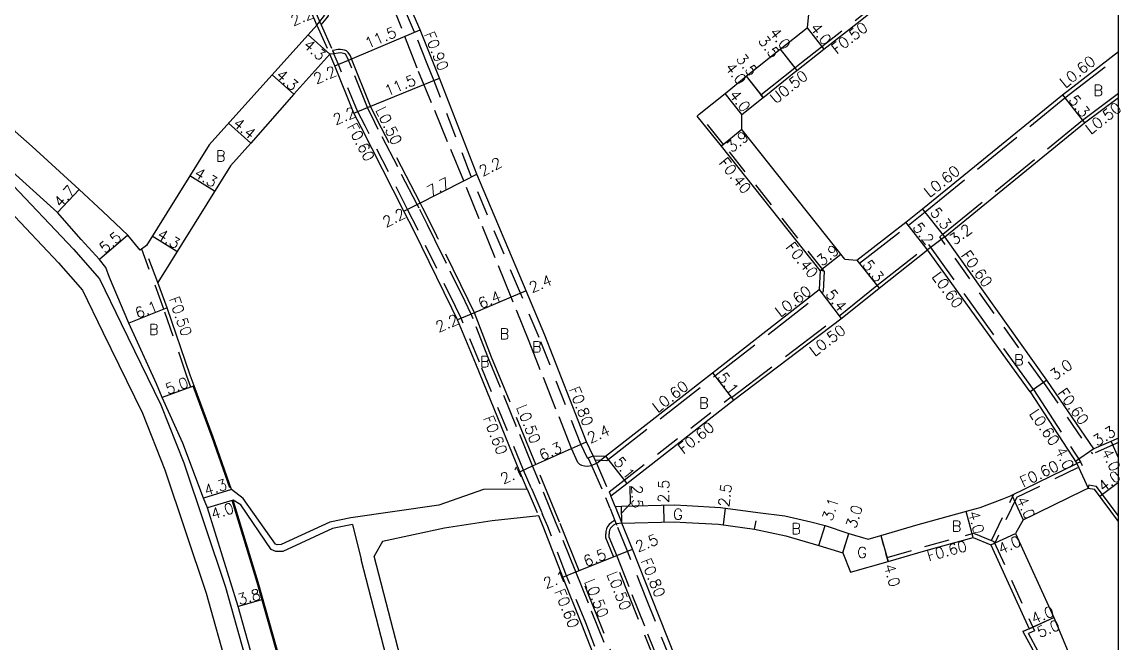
# Model space of a CAD drawing. Header units: metres. Extents: x -4000 to -3200, y -110400 to -109800.
# Drawn here: x -3362 to -3199.8, y -109995.1 to -109903.4 of the extents above; entities that cross this region are included whole.
import ezdxf

# ---------------------------------------------------------------- set-up
doc = ezdxf.new("R2010")
doc.units = ezdxf.units.M
doc.header["$LTSCALE"] = 2.5
for name, pattern in [('2213000', [1.5, 1, -0.5]), ('2227000', [2.5, 2, -0.5]), ('2232000', [2.5, 1.5, -1]), ('2233000', [4, 3, -1]), ('6301000', [1, 0.5, -0.5])]:
    doc.linetypes.add(name, pattern=pattern)
for name, color, linetype in [('2101000', 177, 'Continuous'), ('2102000', 191, 'Continuous'), ('2213000', 6, '2213000'), ('2227000', 3, '2227000'), ('2231000', 162, 'Continuous'), ('2232000', 4, '2232000'), ('2233000', 62, '2233000'), ('6132000', 1, '6132000'), ('9201100', 215, 'Continuous'), ('9201500', 222, 'Continuous'), ('9201600', 215, 'Continuous'), ('9202100', 82, 'Continuous'), ('9202200', 155, '6301000'), ('9203500', 155, 'Continuous'), ('999', 7, 'Continuous')]:
    doc.layers.add(name, color=color, linetype=linetype)
doc.styles.add('Dm_Anotation', font='txt.shx', dxfattribs={"bigfont": 'pscdm.shx'})
doc.linetypes.add('6132000', pattern='A,1e-07,[100,DM.shx,S=0.25,R=0,X=0,Y=0],0.05,[100,DM.shx,S=0.2,R=0,X=0,Y=0],0.05,[100,DM.shx,S=0.15,R=0,X=0,Y=0],0.05,[100,DM.shx,S=0.1,R=0,X=0,Y=0],0.05,[100,DM.shx,S=0.05,R=0,X=0,Y=0],4.8', length=5)

msp = doc.modelspace()

# ---------------------------------------------------------------- linework, layer by layer
at = {"layer": '2101000'}
for points in [[(-3318.45, -109903.81), (-3318.75, -109903.1), (-3319.18, -109902.11), (-3322.86, -109892.67), (-3325.03, -109887.45), (-3329.25, -109876.91), (-3330.26, -109874.34)], [(-3255.66, -109917.04), (-3252.52, -109914.53), (-3252.83, -109914.14), (-3247.83, -109910.13), (-3247.52, -109910.52), (-3243.52, -109907.36), (-3238.16, -109903.17), (-3222.31, -109890.39), (-3222.62, -109890), (-3212.39, -109882), (-3211.5, -109881.31)], [(-3277.65, -109967.44), (-3278.63, -109965.37), (-3284.78, -109949.62), (-3287.54, -109943.06), (-3294.8, -109925.84), (-3300.33, -109911.64), (-3301.32, -109909.21), (-3303.18, -109904.54), (-3306.5, -109896.94)], [(-3346.41, -109934.87), (-3350.09, -109931.36), (-3353.57, -109928.09), (-3360.52, -109921.78), (-3363.06, -109919.56), (-3364.43, -109918.39), (-3375.79, -109909.05), (-3378.91, -109906.51), (-3380.97, -109904.82), (-3385.75, -109900.19), (-3385.95, -109899.99)], [(-3346.27, -109947.85), (-3349.1, -109941.11), (-3349.64, -109939.65), (-3350.56, -109938.47), (-3353.27, -109935.49), (-3356.8, -109931.5), (-3363.47, -109925.44), (-3366.34, -109922.93), (-3378.45, -109912.31), (-3383.7, -109908.02), (-3388.71, -109903.17), (-3389.79, -109901.99)], [(-3245.78, -109902.21), (-3245.98, -109904.21)], [(-3318.45, -109903.81), (-3334.37, -109921.51), (-3343.63, -109936.37), (-3344.57, -109937.06), (-3346.41, -109934.87)], [(-3244.1, -109940.06), (-3258.68, -109921.69), (-3262.28, -109917.26), (-3261.97, -109917), (-3258.14, -109913.91), (-3255, -109911.39), (-3250, -109907.38), (-3245.98, -109904.21)], [(-3208.27, -109914.1), (-3200, -109907.71)], [(-3316.55, -109908.13), (-3321.88, -109914.05), (-3328.23, -109921.25), (-3331.23, -109924.59)], [(-3287.36, -109972.4), (-3288.48, -109969.8), (-3294.99, -109953.86), (-3297.66, -109947.37), (-3298.52, -109945.64), (-3304.09, -109934.27), (-3305.59, -109931.32), (-3311.86, -109918.99), (-3313.02, -109916.81), (-3315.81, -109909.86), (-3316.55, -109908.13)], [(-3228.94, -109930.97), (-3208.27, -109914.1)], [(-3205, -109918.27), (-3200, -109914.5)], [(-3255.65, -109919.24), (-3255.66, -109917.04)], [(-3240.45, -109938.39), (-3255.65, -109919.24)], [(-3225.65, -109935.12), (-3205, -109918.27)], [(-3331.23, -109924.59), (-3341.98, -109941.86)], [(-3238.66, -109938.53), (-3231.4, -109932.92), (-3228.94, -109930.97)], [(-3210.6, -109956.26), (-3225.65, -109935.12)], [(-3275.03, -109973.36), (-3272.67, -109971.53), (-3256.88, -109959.22), (-3240.83, -109947.09), (-3235.36, -109942.68), (-3228.22, -109937.03)], [(-3213.04, -109958), (-3228.22, -109937.03)], [(-3240.45, -109938.39), (-3238.66, -109938.53)], [(-3244.1, -109940.06), (-3244.23, -109942.89)], [(-3331.1, -109972.43), (-3333.78, -109964.72), (-3336.61, -109957.11), (-3337.19, -109955.55), (-3340.6, -109945.6), (-3341.98, -109941.86)], [(-3277.65, -109967.44), (-3275.81, -109967.51), (-3260.01, -109955.19), (-3244.23, -109942.89)], [(-3334.64, -109975.15), (-3335.2, -109973.73), (-3338.28, -109965.59), (-3341.3, -109958.83), (-3342.18, -109956.8), (-3346.27, -109947.85)], [(-3203.63, -109966.43), (-3210.6, -109956.26)], [(-3213.04, -109958), (-3206.16, -109968.6)], [(-3200, -109964.83), (-3203.63, -109966.43)], [(-3217.17, -109973.88), (-3215.93, -109973.35), (-3215.75, -109973.26), (-3206.16, -109968.6)], [(-3214.06, -109976.89), (-3205.13, -109972.54), (-3204.45, -109972.21)], [(-3204.45, -109972.21), (-3203.56, -109972.38)], [(-3200, -109977.16), (-3203.56, -109972.38)], [(-3319.86, -110012.42), (-3321.72, -110005.42), (-3323.9, -109997.63), (-3327.15, -109986.13), (-3330.82, -109973.99)], [(-3274.38, -109974.92), (-3274.77, -109973.95), (-3275.03, -109973.36)], [(-3236.99, -109979.78), (-3235.1, -109979.22), (-3229.59, -109977.58), (-3221.89, -109975.49), (-3220.42, -109975.09), (-3217.17, -109973.88)], [(-3319.83, -110040.71), (-3319.94, -110035.58), (-3320.29, -110030.14), (-3320.41, -110029.35), (-3320.96, -110025.3), (-3322.55, -110017.44), (-3323.18, -110014.7), (-3325.38, -110006.42), (-3327.56, -109998.66), (-3330.09, -109989.71), (-3334.64, -109975.15)], [(-3274.38, -109974.92), (-3273.42, -109974.89), (-3265.62, -109974.69), (-3263.77, -109974.79), (-3258.8, -109975.09), (-3253.31, -109975.82), (-3249.28, -109976.33), (-3245.45, -109977.2), (-3243.33, -109977.77), (-3239.84, -109978.92)], [(-3257.4, -110046.28), (-3257.57, -110045.86), (-3265.35, -110027.01), (-3271.13, -110013.3), (-3279.28, -109992.37), (-3282.12, -109985.39), (-3284.91, -109978.13), (-3285.67, -109976.34)], [(-3273.38, -109977.39), (-3265.66, -109977.19), (-3263.92, -109977.29), (-3259.1, -109977.57), (-3253.76, -109978.27), (-3249.16, -109979.25), (-3244.27, -109980.72), (-3240.74, -109981.78)], [(-3245.43, -110046.28), (-3247.29, -110041.81), (-3255.07, -110022.97), (-3260.77, -110009.05), (-3269, -109988.32), (-3271.83, -109981.22), (-3273.38, -109977.39)], [(-3214.06, -109976.89), (-3215.2, -109978.93)], [(-3239.84, -109978.92), (-3236.99, -109979.78)], [(-3215.2, -109978.93), (-3209.56, -109991.36)], [(-3240.74, -109981.78), (-3239.58, -109984.62), (-3234.02, -109983.07), (-3228.47, -109981.42), (-3221.47, -109979.52), (-3218.84, -109980.58), (-3213.21, -109993.01), (-3214.12, -109993.42), (-3209.4, -110002.09), (-3204.09, -110014.7)], [(-3209.56, -109991.36), (-3205.71, -110000.53), (-3200.41, -110013.15), (-3200, -110014.11)]]:
    msp.add_lwpolyline(points, dxfattribs=at)
at = {"layer": '2102000'}
for points in [[(-3389.94, -109902.06), (-3388.85, -109903.77), (-3384.47, -109908.68), (-3378.33, -109913.68), (-3374.35, -109916.98), (-3364.21, -109926.59), (-3354.44, -109936.93), (-3350.58, -109941.3), (-3347.39, -109947.9), (-3341.5, -109959.94), (-3338.1, -109968.51), (-3331.96, -109986.87), (-3328.69, -109998.44), (-3324.62, -110016.45), (-3320.93, -110034.2), (-3320.76, -110041.72)], [(-3394.02, -109903.73), (-3391.1, -109905.84), (-3386.58, -109913.65), (-3379.75, -109915.97), (-3376.14, -109919.15), (-3366.33, -109928.72), (-3356.65, -109938.96), (-3353.1, -109942.98), (-3350.1, -109949.18), (-3344.25, -109961.15), (-3340.92, -109969.53), (-3334.83, -109987.75), (-3331.6, -109999.19), (-3331.12, -110001.3)], [(-3313.45, -109976.61), (-3316.52, -109977.26), (-3323.73, -109980.57), (-3324.35, -109980.58), (-3324.55, -109980.5), (-3329.35, -109973.77), (-3331.1, -109972.43)], [(-3287.36, -109972.4), (-3293.84, -109972.41), (-3300.44, -109974.72), (-3313.45, -109976.61)], [(-3313.21, -109977.58), (-3316.17, -109978.2), (-3323.5, -109981.57), (-3324.53, -109981.59), (-3325.22, -109981.31), (-3329.7, -109974.71), (-3330.82, -109973.99)], [(-3313.21, -109977.58), (-3311.92, -109982.77)], [(-3285.67, -109976.34), (-3292.55, -109977.04), (-3299.6, -109978.14), (-3308.76, -109980.09), (-3309.98, -109982.27)], [(-3318.28, -110017.35), (-3314.15, -110022.36), (-3311.8, -110025.15), (-3299.04, -110022.44), (-3302.18, -110012.16), (-3303.27, -110008.12), (-3309.98, -109982.27)], [(-3319.86, -110012.42), (-3317.43, -110011.92), (-3316.67, -110012.65), (-3315.12, -110016.98), (-3312.58, -110021.12), (-3311.04, -110022.95), (-3301.59, -110020.94), (-3304.1, -110012.71), (-3305.19, -110008.65), (-3311.92, -109982.77)]]:
    msp.add_lwpolyline(points, dxfattribs=at)
at = {"layer": '2213000'}
for points in [[(-3318.45, -109903.81), (-3318.02, -109903.28), (-3317.49, -109902.61), (-3317.21, -109902.2), (-3317.12, -109901.92), (-3317.09, -109901.54), (-3317.14, -109901.28)], [(-3314.24, -109908.14), (-3314.33, -109908.08), (-3314.52, -109908), (-3314.72, -109907.97), (-3314.99, -109907.94), (-3315.3, -109907.95), (-3315.94, -109908.05), (-3316.55, -109908.13)], [(-3313.97, -109908.54), (-3314.01, -109908.46), (-3314.24, -109908.14)], [(-3301.01, -109935.55), (-3302.11, -109933.32), (-3303.34, -109930.88)], [(-3278.91, -109968.95), (-3278.48, -109968.98), (-3277.9, -109968.88), (-3277.88, -109968.88), (-3277.15, -109968.56), (-3276.94, -109968.42), (-3276.52, -109968.08), (-3275.81, -109967.51)], [(-3273.38, -109977.39), (-3274.21, -109977.49), (-3274.3, -109977.5), (-3274.62, -109977.69), (-3274.89, -109977.94), (-3275.07, -109978.15), (-3275.2, -109978.43), (-3275.26, -109978.68), (-3275.27, -109979)]]:
    msp.add_lwpolyline(points, dxfattribs=at)
at = {"layer": '2227000'}
for points in [[(-3279.87, -109968.44), (-3280.82, -109966.36), (-3287.1, -109950.55), (-3289.75, -109944), (-3296.76, -109926.84), (-3303.64, -109910.16), (-3308.51, -109897.76)], [(-3303.34, -109930.88), (-3303.63, -109930.33), (-3309.9, -109918.22), (-3310.98, -109915.98), (-3313.78, -109909), (-3313.97, -109908.54)], [(-3296.55, -109944.64), (-3301.01, -109935.55)], [(-3255.24, -110046.28), (-3255.71, -110045.12), (-3263.45, -110026.26), (-3269.09, -110012.46), (-3280.17, -109984.6), (-3283.07, -109977.44), (-3286.57, -109968.94), (-3293.1, -109953.06), (-3295.64, -109946.51), (-3296.55, -109944.64)], [(-3279.63, -109968.68), (-3279.87, -109968.44)], [(-3279.63, -109968.68), (-3279.33, -109968.84), (-3278.91, -109968.95)], [(-3248.13, -110046.28), (-3249.66, -110042.75), (-3257.4, -110023.88), (-3263.06, -110010.04), (-3274.15, -109982.16), (-3275.24, -109979.47), (-3275.27, -109979)]]:
    msp.add_lwpolyline(points, dxfattribs=at)
at = {"layer": '2231000'}
msp.add_lwpolyline([(-3252.52, -109914.53), (-3252.13, -109914.22), (-3247.91, -109910.83), (-3247.52, -109910.52)], dxfattribs=at)
at = {"layer": '2232000'}
for points in [[(-3317.9, -109903.57), (-3318.02, -109903.28), (-3318.2, -109902.86), (-3318.63, -109901.89), (-3322.31, -109892.44), (-3324.48, -109887.22), (-3329.71, -109874.12)], [(-3247.83, -109910.13), (-3246.85, -109909.35), (-3243.83, -109906.97), (-3238.47, -109902.78), (-3223.01, -109890.32), (-3222.62, -109890)], [(-3278.46, -109967.82), (-3279.46, -109965.73), (-3285.61, -109949.96), (-3288.37, -109943.41), (-3295.64, -109926.18), (-3301.17, -109911.97), (-3302.16, -109909.55), (-3304.02, -109904.88), (-3307.32, -109897.3)], [(-3318.45, -109903.81), (-3316.55, -109908.13)], [(-3317.9, -109903.57), (-3317.84, -109903.7), (-3317.8, -109903.8), (-3316.14, -109907.59), (-3316.08, -109907.72), (-3315.97, -109907.97)], [(-3286.81, -109972.16), (-3287.93, -109969.57), (-3294.44, -109953.63), (-3297.12, -109947.12), (-3297.98, -109945.37), (-3303.55, -109934.01), (-3305.05, -109931.05), (-3311.33, -109918.71), (-3312.47, -109916.56), (-3315.26, -109909.63), (-3315.93, -109908.06), (-3315.97, -109907.97)], [(-3243.5, -109940.17), (-3258.37, -109921.44), (-3261.97, -109917)], [(-3211.09, -109956.6), (-3226.41, -109935.09), (-3225.96, -109934.73)], [(-3336.61, -109957.11), (-3337.08, -109957.29), (-3337.66, -109955.71), (-3341.07, -109945.77), (-3344.35, -109936.9)], [(-3341.98, -109941.86), (-3343.93, -109936.59)], [(-3211.09, -109956.6), (-3203.85, -109967.18)], [(-3275.28, -109972.79), (-3273.04, -109971.05), (-3257.25, -109958.74), (-3257.19, -109958.82), (-3256.88, -109959.22)], [(-3200, -109965.48), (-3203.85, -109967.18)], [(-3278.46, -109967.82), (-3277.65, -109967.44)], [(-3278.37, -109967.78), (-3277.88, -109968.88)], [(-3277.65, -109967.44), (-3277.38, -109968.05), (-3277.15, -109968.56), (-3275.28, -109972.79), (-3275.03, -109973.36)], [(-3277.88, -109968.88), (-3275.76, -109973.68)], [(-3214.99, -109973.56), (-3205.36, -109968.87)], [(-3205.62, -109968.33), (-3206.16, -109968.6)], [(-3205.62, -109968.33), (-3205.36, -109968.87)], [(-3287.36, -109972.4), (-3285.67, -109976.34)], [(-3286.81, -109972.16), (-3286.71, -109972.4), (-3285.22, -109975.88), (-3285.12, -109976.11)], [(-3275.12, -109975.22), (-3275.51, -109974.26), (-3275.76, -109973.68)], [(-3218.78, -109979.96), (-3215.44, -109973.11)], [(-3214.99, -109973.56), (-3218.29, -109980.34)], [(-3275.12, -109975.22), (-3274.4, -109977.01), (-3274.21, -109977.49), (-3274.12, -109977.69)], [(-3274.38, -109974.92), (-3273.38, -109977.39)], [(-3256.75, -110046.28), (-3257.01, -110045.64), (-3264.8, -110026.79), (-3264.8, -110026.78), (-3270.57, -110013.07), (-3278.72, -109992.15), (-3281.56, -109985.17), (-3284.35, -109977.9), (-3285.12, -109976.11)], [(-3246.3, -110046.28), (-3248.03, -110042.12), (-3248.03, -110042.11), (-3255.82, -110023.26), (-3261.51, -110009.35), (-3269.74, -109988.62), (-3272.57, -109981.52), (-3274.12, -109977.69)], [(-3234.02, -109983.07), (-3234.19, -109982.49), (-3228.63, -109980.85), (-3221.44, -109978.89), (-3218.39, -109980.11)], [(-3218.39, -109980.11), (-3212.41, -109993.31)], [(-3212.41, -109993.31), (-3213.28, -109993.7)], [(-3208.86, -110001.83), (-3213.28, -109993.7)]]:
    msp.add_lwpolyline(points, dxfattribs=at)
at = {"layer": '2233000'}
for points in [[(-3317.8, -109903.8), (-3317.09, -109902.91), (-3316.76, -109902.43), (-3316.62, -109902.01), (-3316.59, -109901.5), (-3316.69, -109901.08), (-3320.37, -109891.63), (-3320.92, -109890.3)], [(-3313.96, -109907.72), (-3314.1, -109907.63), (-3314.38, -109907.52), (-3314.65, -109907.47), (-3314.98, -109907.44), (-3315.35, -109907.45), (-3316.05, -109907.57), (-3316.14, -109907.59)], [(-3313.51, -109908.35), (-3313.57, -109908.21), (-3313.81, -109907.87), (-3313.96, -109907.72)], [(-3302.9, -109930.66), (-3303.18, -109930.1), (-3309.46, -109917.99), (-3310.53, -109915.78), (-3313.32, -109908.82), (-3313.51, -109908.35)], [(-3207.9, -109914.56), (-3200, -109908.47)], [(-3205.31, -109917.87), (-3200, -109913.87)], [(-3228.57, -109931.43), (-3207.9, -109914.56)], [(-3225.65, -109935.12), (-3225.96, -109934.73), (-3205.31, -109917.87)], [(-3300.56, -109935.33), (-3300.71, -109935.02), (-3301.66, -109933.09), (-3302.78, -109930.89), (-3302.9, -109930.66)], [(-3238.29, -109939), (-3231.04, -109933.39), (-3228.57, -109931.43)], [(-3296.11, -109944.42), (-3300.56, -109935.33)], [(-3257.19, -109958.82), (-3241.14, -109946.69), (-3235.68, -109942.29), (-3228.04, -109936.25)], [(-3212.54, -109957.67), (-3228.04, -109936.25)], [(-3238.66, -109938.53), (-3238.29, -109939)], [(-3243.5, -109940.17), (-3244.1, -109940.06)], [(-3243.5, -109940.17), (-3243.64, -109943.19)], [(-3277.38, -109968.05), (-3276.52, -109968.08), (-3275.62, -109968.12), (-3259.64, -109955.66), (-3243.64, -109943.19)], [(-3254.7, -110046.28), (-3255.24, -110044.94), (-3262.98, -110026.08), (-3268.63, -110012.28), (-3279.71, -109984.42), (-3282.61, -109977.25), (-3286.1, -109968.75), (-3292.63, -109952.88), (-3295.18, -109946.31), (-3296.11, -109944.42)], [(-3212.54, -109957.67), (-3205.62, -109968.33)], [(-3204.36, -109971.72), (-3204.45, -109972.21)], [(-3204.36, -109971.72), (-3203.28, -109971.92)], [(-3200, -109976.32), (-3203.28, -109971.92)], [(-3200, -109971.4), (-3200.03, -109971.42)], [(-3200, -109971.47), (-3200.03, -109971.42)], [(-3274.4, -109977.01), (-3274.47, -109977.02), (-3274.92, -109977.28), (-3275.25, -109977.59), (-3275.5, -109977.88), (-3275.67, -109978.26), (-3275.76, -109978.61), (-3275.77, -109978.99)], [(-3248.67, -110046.28), (-3250.12, -110042.94), (-3257.86, -110024.07), (-3263.53, -110010.22), (-3274.61, -109982.35), (-3275.73, -109979.59), (-3275.77, -109978.99)]]:
    msp.add_lwpolyline(points, dxfattribs=at)
at = {"layer": '6132000'}
for points in [[(-3331.34, -109972.19), (-3333.92, -109964.77), (-3336.75, -109957.17)], [(-3320.14, -110011.94), (-3321.86, -110005.46), (-3324.05, -109997.67), (-3327.29, -109986.17), (-3330.96, -109974.04)]]:
    msp.add_lwpolyline(points, dxfattribs=at)
at = {"layer": '9201100'}
for points in [[(-3313.78, -109909), (-3303.18, -109904.54)], [(-3245.98, -109904.21), (-3243.52, -109907.36)], [(-3316.55, -109908.13), (-3319.75, -109905.26)], [(-3250, -109907.38), (-3247.83, -109910.13)], [(-3250, -109907.38), (-3247.52, -109910.52)], [(-3315.81, -109909.86), (-3313.78, -109909)], [(-3321.88, -109914.05), (-3325.08, -109911.18)], [(-3310.98, -109915.98), (-3300.33, -109911.64)], [(-3255, -109911.39), (-3252.83, -109914.14)], [(-3255, -109911.39), (-3252.52, -109914.53)], [(-3255.66, -109917.04), (-3258.14, -109913.91)], [(-3208.27, -109914.1), (-3205, -109918.27)], [(-3313.02, -109916.81), (-3310.98, -109915.98)], [(-3328.23, -109921.25), (-3331.5, -109918.31)], [(-3255.65, -109919.24), (-3258.68, -109921.69)], [(-3333.57, -109928.35), (-3337.22, -109926.08)], [(-3303.63, -109930.33), (-3296.76, -109926.84)], [(-3296.76, -109926.84), (-3294.8, -109925.84)], [(-3353.57, -109928.09), (-3356.8, -109931.5)], [(-3305.59, -109931.32), (-3303.63, -109930.33)], [(-3225.65, -109935.12), (-3228.94, -109930.97)], [(-3228.22, -109937.03), (-3231.4, -109932.92)], [(-3346.41, -109934.87), (-3350.56, -109938.47)], [(-3339.14, -109937.29), (-3342.79, -109935.02)], [(-3225.65, -109935.12), (-3228.22, -109937.03)], [(-3244.1, -109940.06), (-3241.04, -109937.64)], [(-3238.66, -109938.53), (-3235.36, -109942.68)], [(-3287.54, -109943.06), (-3289.75, -109944)], [(-3244.23, -109942.89), (-3240.97, -109947.19)], [(-3289.75, -109944), (-3295.64, -109946.51)], [(-3340.6, -109945.6), (-3346.27, -109947.85)], [(-3295.64, -109946.51), (-3297.66, -109947.37)], [(-3260.01, -109955.19), (-3256.88, -109959.22)], [(-3210.6, -109956.26), (-3213.04, -109958)], [(-3336.61, -109957.11), (-3341.3, -109958.83)], [(-3280.82, -109966.36), (-3278.63, -109965.37)], [(-3200, -109967.75), (-3201.08, -109965.3)], [(-3286.57, -109968.94), (-3280.82, -109966.36)], [(-3275.81, -109967.51), (-3272.67, -109971.53)], [(-3203.63, -109966.43), (-3206.36, -109968.29)], [(-3288.48, -109969.8), (-3286.57, -109968.94)], [(-3206.16, -109968.6), (-3204.45, -109972.21)], [(-3331.1, -109972.43), (-3335.2, -109973.73)], [(-3200, -109971.4), (-3202.76, -109973.45)], [(-3330.82, -109973.99), (-3334.64, -109975.15)], [(-3215.75, -109973.26), (-3214.06, -109976.89)], [(-3273.38, -109977.39), (-3273.42, -109974.89)], [(-3267.12, -109977.23), (-3267.19, -109974.73)], [(-3258.11, -109975.18), (-3258.43, -109977.66)], [(-3221.47, -109979.52), (-3222.52, -109975.66)], [(-3244.27, -109980.72), (-3243.33, -109977.77)], [(-3240.74, -109981.78), (-3239.84, -109978.92)], [(-3235.1, -109979.22), (-3234.02, -109983.07)], [(-3218.84, -109980.58), (-3215.2, -109978.93)], [(-3280.17, -109984.6), (-3274.15, -109982.16)], [(-3274.15, -109982.16), (-3271.83, -109981.22)], [(-3282.12, -109985.39), (-3280.17, -109984.6)], [(-3326.43, -109988.68), (-3330.09, -109989.71)], [(-3214.12, -109993.42), (-3209.56, -109991.36)], [(-3213.21, -109993.01), (-3209.56, -109991.36)]]:
    msp.add_lwpolyline(points, dxfattribs=at)
at = {"layer": '9201600'}
msp.add_lwpolyline([(-3273.4, -109975.86), (-3272.11, -109974.48), (-3272.15, -109971.92)], dxfattribs=at)
at = {"layer": '9202200'}
for points in [[(-3274.38, -109974.92), (-3273.38, -109977.39)], [(-3253.76, -109978.27), (-3253.31, -109975.82)], [(-3240.74, -109981.78), (-3239.84, -109978.92)], [(-3234.02, -109983.07), (-3235.1, -109979.22)]]:
    msp.add_lwpolyline(points, dxfattribs=at)
at = {"layer": '999'}
msp.add_lwpolyline([(-4000, -110400), (-3200, -110400), (-3200, -109800), (-4000, -109800)], close=True, dxfattribs=at)

# ---------------------------------------------------------------- texts
at = {"layer": '9201500', "style": 'Dm_Anotation'}
for s, rotation, p in [('2.2', 22.1762, (-3321.94, -109903.99)), ('11.5', 22.8556, (-3310.94, -109907.33)), ('4.0', 307.9311, (-3245.64, -109904.25)), ('3.5', 308.3481, (-3253.34, -109906.17)), ('4.0', 308.3481, (-3251.69, -109904.96)), ('4.3', 319.2379, (-3320.6, -109906.95)), ('3.5', 308.3481, (-3256.6, -109908.83)), ('4.3', 317.9137, (-3324.65, -109911.37)), ('2.2', 22.8556, (-3318.55, -109912.59)), ('4.0', 308.3481, (-3258.23, -109910.12)), ('11.5', 22.1967, (-3308.08, -109914.36)), ('4.0', 308.3333, (-3257.63, -109914.16)), ('5.3', 308.1244, (-3207.47, -109914.92)), ('2.2', 22.1967, (-3315.68, -109918.62)), ('4.4', 320.9558, (-3330.99, -109918.61)), ('3.9', 38.8811, (-3257.13, -109922.73)), ('2.2', 26.9617, (-3293.98, -109926.24)), ('4.3', 328.0832, (-3336.73, -109926.09)), ('7.7', 26.9617, (-3301.67, -109929.22)), ('4.7', 46.5538, (-3356.35, -109930.89)), ('2.2', 26.9617, (-3308.24, -109933.77)), ('5.3', 308.3631, (-3227.93, -109931.52)), ('5.2', 308.1813, (-3230.51, -109933.75)), ('3.2', 36.5827, (-3224.22, -109936.39)), ('5.5', 41.0085, (-3349.76, -109937.64)), ('4.3', 328.1317, (-3342.22, -109935.17)), ('3.9', 38.44, (-3243.8, -109939.51)), ('5.3', 308.4009, (-3237.93, -109939.29)), ('2.4', 23.0557, (-3286.68, -109943.43)), ('6.4', 23.0557, (-3294.21, -109945.79)), ('5.4', 307.7045, (-3243.38, -109943.62)), ('6.1', 21.5987, (-3344.96, -109947.22)), ('2.2', 23.0557, (-3300.49, -109949.26)), ('3.0', 35.66, (-3209.4, -109956.38)), ('5.0', 20.0635, (-3340.49, -109958.43)), ('5.1', 307.8106, (-3259.35, -109955.88)), ('2.4', 24.2411, (-3278.08, -109965.65)), ('3.3', 31.7626, (-3203.14, -109966.1)), ('6.3', 24.2411, (-3285.19, -109968.21)), ('5.1', 308.0454, (-3274.69, -109968.37)), ('4.0', 294.7151, (-3209.38, -109966.58)), ('4.0', 296.003, (-3202.56, -109966.86)), ('2.1', 24.2411, (-3290.9, -109971.7)), ('4.3', 17.5411, (-3334.83, -109973.39)), ('2.5', 88.0726, (-3266.47, -109974.44)), ('4.0', 36.9826, (-3202.24, -109972.87)), ('2.5', 270.7829, (-3271.95, -109971.8)), ('2.5', 82.5211, (-3257.57, -109975.08)), ('3.1', 72.3262, (-3242.31, -109977.2)), ('4.0', 294.908, (-3215.12, -109973.9)), ('4.0', 18.1528, (-3333.81, -109976.89)), ('3.0', 72.5101, (-3238.81, -109978.3)), ('4.0', 285.2217, (-3222.23, -109975.82)), ('2.5', 22.0535, (-3271, -109981.71)), ('4.0', 24.6722, (-3217.34, -109982.05)), ('6.5', 22.0535, (-3278.68, -109983.89)), ('4.0', 285.6696, (-3234.68, -109983.67)), ('2.1', 22.0535, (-3284.6, -109987.13)), ('3.8', 15.329, (-3329.93, -109989.5)), ('4.0', 22.0566, (-3212.51, -109992.33)), ('5.0', 22.0566, (-3211.65, -109994.36))]:
    msp.add_text(s, height=1.6, rotation=rotation, dxfattribs=at).set_placement(p)
at = {"layer": '9202100', "style": 'Dm_Anotation'}
for s, p in [('B', (-3203.7, -109914.27)), ('B', (-3333.39, -109923.95)), ('B', (-3343.28, -109949.58)), ('B', (-3291.46, -109950.23)), ('B', (-3286.67, -109952.15)), ('B', (-3294.36, -109954.34)), ('B', (-3215.42, -109954.08)), ('B', (-3261.97, -109960.44)), ('G', (-3265.82, -109976.88)), ('B', (-3248.35, -109979.01)), ('B', (-3224.63, -109978.65)), ('G', (-3238.61, -109982.53))]:
    msp.add_text(s, height=1.6, dxfattribs=at).set_placement(p)
at = {"layer": '9203500', "style": 'Dm_Anotation'}
for s, rotation, p in [('F0.50', 37.9751, (-3241.63, -109908.21)), ('F0.90', 291.7011, (-3302.65, -109905.13)), ('L0.60', 38.8365, (-3207.86, -109913.19)), ('U0.50', 38.7114, (-3250.66, -109915.56)), ('L0.50', 295.8491, (-3309.84, -109916.35)), ('L0.50', 38.1513, (-3204.08, -109920.04)), ('F0.60', 297.785, (-3314.08, -109918.81)), ('F0.40', 308.4397, (-3259.15, -109924.18)), ('L0.60', 38.3629, (-3227.92, -109929.37)), ('F0.40', 308.4397, (-3249.25, -109936.66)), ('F0.60', 305.7239, (-3223.34, -109937.82)), ('L0.60', 305.97, (-3227.64, -109941)), ('L0.60', 37.0846, (-3249.97, -109947.04)), ('F0.50', 288.9448, (-3340.34, -109944.25)), ('L0.50', 37.0846, (-3244.9, -109952.83)), ('L0.60', 37.9389, (-3268.09, -109961.15)), ('F0.80', 291.3172, (-3281.24, -109957.61)), ('F0.60', 305.6589, (-3209.09, -109958.16)), ('L0.50', 291.665, (-3289, -109960.28)), ('L0.60', 304.3364, (-3213.26, -109961.23)), ('F0.60', 291.665, (-3293.95, -109961.87)), ('F0.60', 37.9389, (-3264.31, -109967.26)), ('F0.60', 25.9639, (-3214.06, -109972.14)), ('F0.60', 15.2233, (-3228.06, -109983.06)), ('F0.80', 291.7474, (-3270.63, -109982.94)), ('L0.50', 291.7474, (-3278.96, -109986)), ('L0.50', 291.7474, (-3275.65, -109984.92)), ('F0.60', 292.1277, (-3283.39, -109987.5))]:
    msp.add_text(s, height=1.6, rotation=rotation, dxfattribs=at).set_placement(p)

doc.saveas('drawing.dxf')
